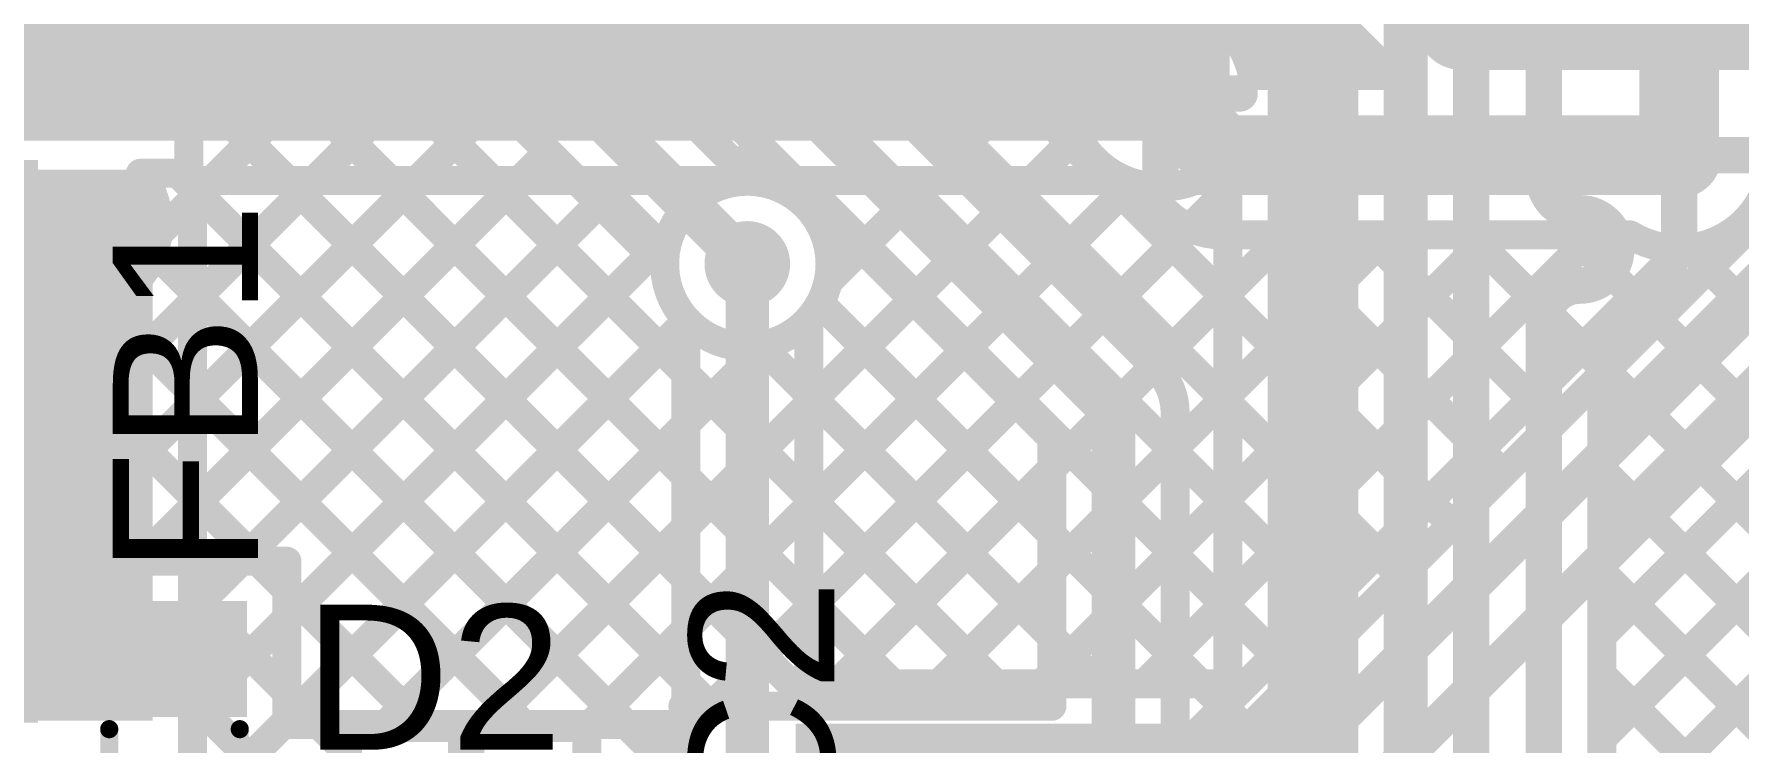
# Model space of a CAD drawing. Header units: millimetres. Extents: x -0.64 to 2.98, y -0.65 to 2.86.
# Drawn here: x -0.3077 to 0.1625, y 1.0779 to 1.2734 of the extents above; entities that cross this region are included whole.
import ezdxf

# ---------------------------------------------------------------- set-up
doc = ezdxf.new("R2010")
doc.units = ezdxf.units.MM
doc.header["$MEASUREMENT"] = 0
for name, color, linetype in [('BottomLayer', 5, 'Continuous'), ('BottomSolder', 6, 'Continuous'), ('Mechanical2', 216, 'Continuous'), ('TopLayer', 1, 'Continuous'), ('TopOverlay', 2, 'Continuous'), ('TopPaste', 8, 'Continuous'), ('TopSolder', 216, 'Continuous'), ('ViaHoleLayer', 16, 'Continuous')]:
    doc.layers.add(name, color=color, linetype=linetype)
doc.styles.add('Arial', font='', dxfattribs={"height": 0.2})
doc.styles.get('Arial').set_extended_font_data('Arial')

# ---------------------------------------------------------------- blocks, each defined once
blk = doc.blocks.new('IND_0603__1608_M_______12')
at = {"layer": 'TopLayer'}
for points in [[(-0.03937, 0.01575), (-0.01575, 0.01575), (-0.01575, -0.01575), (-0.03937, -0.01575)], [(0.01575, 0.01575), (0.03937, 0.01575), (0.03937, -0.01575), (0.01575, -0.01575)]]:
    blk.add_hatch(color=1, dxfattribs=at).paths.add_polyline_path(points)
at = {"layer": 'TopPaste'}
for points in [[(-0.03937, 0.01575), (-0.01575, 0.01575), (-0.01575, -0.01575), (-0.03937, -0.01575)], [(0.01575, 0.01575), (0.03937, 0.01575), (0.03937, -0.01575), (0.01575, -0.01575)]]:
    blk.add_hatch(color=8, dxfattribs=at).paths.add_polyline_path(points)
at = {"layer": 'TopSolder'}
for points in [[(-0.04337, 0.01975), (-0.01175, 0.01975), (-0.01175, -0.01975), (-0.04337, -0.01975)], [(0.01175, 0.01975), (0.04337, 0.01975), (0.04337, -0.01975), (0.01175, -0.01975)]]:
    blk.add_hatch(color=216, dxfattribs=at).paths.add_polyline_path(points)
at = {"layer": 'TopOverlay', "const_width": 0.005}
for points in [[(0.009, 0.018), (-0.008, 0.018)], [(0.009, -0.018), (-0.008, -0.018)]]:
    blk.add_lwpolyline(points, dxfattribs=at)
at = {"layer": 'TopOverlay', "const_width": 0.0025}
for points in [[(-0.00925, 0.018, 1), (-0.00675, 0.018, 1)], [(0.00775, 0.018, 1), (0.01025, 0.018, 1)], [(-0.00925, -0.018, 1), (-0.00675, -0.018, 1)], [(0.00775, -0.018, 1), (0.01025, -0.018, 1)]]:
    blk.add_lwpolyline(points, format="xyb", close=True, dxfattribs=at)
blk = doc.blocks.new('U262_061N_4BVC11_238')
at = {"layer": 'TopSolder'}
for points in [[(-0.12605, 0.10735), (-0.09049, 0.10735), (-0.09049, 0.05998), (-0.12605, 0.05998)], [(-0.07762, 0.10735), (-0.04206, 0.10735), (-0.04206, 0.05998), (-0.07762, 0.05998)], [(-0.03746, 0.10735), (-0.00191, 0.10735), (-0.00191, 0.05998), (-0.03746, 0.05998)], [(0.03746, 0.05998), (0.00191, 0.05998), (0.00191, 0.10735), (0.03746, 0.10735)], [(0.07762, 0.05998), (0.04206, 0.05998), (0.04206, 0.10735), (0.07762, 0.10735)]]:
    blk.add_hatch(color=216, dxfattribs=at).paths.add_polyline_path(points)

msp = doc.modelspace()

# ---------------------------------------------------------------- hatches: boundary and pattern name
at = {"layer": 'BottomLayer'}
for points in [[(-0.408, 1.244), (0.022, 1.244), (0.022, 1.613), (-0.408, 1.613)], [(-0.409, 1.244), (-0.277, 1.244), (-0.277, 1.354), (-0.409, 1.354)], [(-0.316, 1.084), (-0.275, 1.084), (-0.275, 1.236), (-0.316, 1.236)], [(0.057, 1.04221), (0.057, 1.08322), (-0.09771, 1.08322), (-0.09771, 1.04221)]]:
    msp.add_hatch(color=5, dxfattribs=at).paths.add_polyline_path(points)
h = msp.add_hatch(color=5, dxfattribs=at)
edge = h.paths.add_edge_path()
edge.add_arc((0.003, 1.257), 0.01181, 0, 360)
h = msp.add_hatch(color=5, dxfattribs=at)
edge = h.paths.add_edge_path()
edge.add_arc((0.146, 1.24), 0.01181, 0, 360)
h = msp.add_hatch(color=5, dxfattribs=at)
edge = h.paths.add_edge_path()
edge.add_arc((-0.29624, 1.22076), 0.01181, 0, 360)
h = msp.add_hatch(color=5, dxfattribs=at)
edge = h.paths.add_edge_path()
edge.add_arc((-0.111, 1.21), 0.01181, 0, 360)
h = msp.add_hatch(color=5, dxfattribs=at)
edge = h.paths.add_edge_path()
edge.add_arc((-0.29624, 1.10124), 0.01181, 0, 360)
at = {"layer": 'BottomSolder'}
h = msp.add_hatch(color=6, dxfattribs=at)
edge = h.paths.add_edge_path()
edge.add_arc((0.003, 1.257), 0.00791, 0, 360)
h = msp.add_hatch(color=6, dxfattribs=at)
edge = h.paths.add_edge_path()
edge.add_arc((0.146, 1.24), 0.00791, 0, 360)
h = msp.add_hatch(color=6, dxfattribs=at)
edge = h.paths.add_edge_path()
edge.add_arc((-0.29624, 1.22076), 0.00791, 0, 360)
h = msp.add_hatch(color=6, dxfattribs=at)
edge = h.paths.add_edge_path()
edge.add_arc((-0.111, 1.21), 0.00791, 0, 360)
h = msp.add_hatch(color=6, dxfattribs=at)
edge = h.paths.add_edge_path()
edge.add_arc((-0.29624, 1.10124), 0.00791, 0, 360)
at = {"layer": 'TopLayer'}
for points in [[(-0.51725, 1.246), (-0.276, 1.246), (-0.276, 1.353), (-0.51725, 1.353)], [(-0.351, 1.085), (-0.249, 1.085), (-0.249, 1.117), (-0.351, 1.117)]]:
    msp.add_hatch(color=1, dxfattribs=at).paths.add_polyline_path(points)
h = msp.add_hatch(color=1, dxfattribs=at)
edge = h.paths.add_edge_path()
edge.add_arc((0.003, 1.257), 0.01181, 0, 360)
h = msp.add_hatch(color=1, dxfattribs=at)
edge = h.paths.add_edge_path()
edge.add_arc((0.146, 1.24), 0.01181, 0, 360)
h = msp.add_hatch(color=1, dxfattribs=at)
edge = h.paths.add_edge_path()
edge.add_arc((-0.29624, 1.22076), 0.01181, 0, 360)
h = msp.add_hatch(color=1, dxfattribs=at)
edge = h.paths.add_edge_path()
edge.add_arc((-0.111, 1.21), 0.01181, 0, 360)
h = msp.add_hatch(color=1, dxfattribs=at)
edge = h.paths.add_edge_path()
edge.add_arc((-0.29624, 1.10124), 0.01181, 0, 360)
at = {"layer": 'TopSolder'}
h = msp.add_hatch(color=216, dxfattribs=at)
edge = h.paths.add_edge_path()
edge.add_arc((0.003, 1.257), 0.00791, 0, 360)
h = msp.add_hatch(color=216, dxfattribs=at)
edge = h.paths.add_edge_path()
edge.add_arc((0.146, 1.24), 0.00791, 0, 360)
h = msp.add_hatch(color=216, dxfattribs=at)
edge = h.paths.add_edge_path()
edge.add_arc((-0.29624, 1.22076), 0.00791, 0, 360)
h = msp.add_hatch(color=216, dxfattribs=at)
edge = h.paths.add_edge_path()
edge.add_arc((-0.111, 1.21), 0.00791, 0, 360)
h = msp.add_hatch(color=216, dxfattribs=at)
edge = h.paths.add_edge_path()
edge.add_arc((-0.29624, 1.10124), 0.00791, 0, 360)
at = {"layer": 'ViaHoleLayer'}
h = msp.add_hatch(color=16, dxfattribs=at)
edge = h.paths.add_edge_path()
edge.add_arc((0.003, 1.257), 0.00591, 0, 360)
h = msp.add_hatch(color=16, dxfattribs=at)
edge = h.paths.add_edge_path()
edge.add_arc((0.146, 1.24), 0.00591, 0, 360)
h = msp.add_hatch(color=16, dxfattribs=at)
edge = h.paths.add_edge_path()
edge.add_arc((-0.29624, 1.22076), 0.00591, 0, 360)
h = msp.add_hatch(color=16, dxfattribs=at)
edge = h.paths.add_edge_path()
edge.add_arc((-0.111, 1.21), 0.00591, 0, 360)
h = msp.add_hatch(color=16, dxfattribs=at)
edge = h.paths.add_edge_path()
edge.add_arc((-0.29624, 1.10124), 0.00591, 0, 360)

# ---------------------------------------------------------------- linework, layer by layer
at = {"layer": 'BottomLayer'}
for points, const_width in [([(0.08869, 0.95), (0.08869, 1.66731)], 0.01), ([(0.07269, 0.96115), (0.07269, 1.66068)], 0.008), ([(0.045, 0.93), (0.045, 1.404)], 0.025), ([(0.0685, 0.95829), (0.0685, 1.404)], 0.008), ([(0.146, 1.24), (0.146, 1.313)], 0.022), ([(0.10869, 1.234), (0.10869, 1.299)], 0.01), ([(0.12469, 1.16388), (0.24471, 1.2839)], 0.008), ([(0.0685, 1.26608), (0.07269, 1.26189)], 0.008), ([(0.12469, 1.1356), (0.25138, 1.26229)], 0.008), ([(0.003, 1.23519), (0.003, 1.257)], 0.01), ([(0.0685, 1.24912), (0.07269, 1.2533)], 0.008), ([(0.0685, 1.2378), (0.07269, 1.23361)], 0.008), ([(0.146, 1.24), (0.16781, 1.24)], 0.01), ([(0.146, 1.21819), (0.146, 1.24)], 0.01), ([(-0.264, 1.22774), (-0.25874, 1.233)], 0.008), ([(-0.264, 1.233), (-0.0065, 1.233)], 0.008), ([(-0.264, 1.17117), (-0.20217, 1.233)], 0.008), ([(-0.264, 1.19946), (-0.23046, 1.233)], 0.008), ([(-0.264, 1.14289), (-0.17389, 1.233)], 0.008), ([(-0.264, 1.11461), (-0.14561, 1.233)], 0.008), ([(-0.264, 1.073), (-0.264, 1.233)], 0.008), ([(-0.23783, 1.233), (-0.128, 1.12317)], 0.008), ([(-0.20955, 1.233), (-0.128, 1.15145)], 0.008), ([(-0.18126, 1.233), (-0.128, 1.17974)], 0.008), ([(-0.15298, 1.233), (-0.13353, 1.21355)], 0.008), ([(-0.09641, 1.233), (0.0215, 1.11509)], 0.008), ([(-0.0954, 1.22664), (-0.08904, 1.233)], 0.008), ([(-0.094, 1.17147), (-0.03247, 1.233)], 0.008), ([(-0.08874, 1.20501), (-0.06075, 1.233)], 0.008), ([(-0.06813, 1.233), (0.0215, 1.14337)], 0.008), ([(-0.03984, 1.233), (0.0215, 1.17166)], 0.008), ([(-0.01156, 1.233), (0.0215, 1.19994)], 0.008), ([(0.0125, 1.233), (0.0215, 1.233)], 0.008), ([(0.01673, 1.233), (0.0215, 1.22823)], 0.008), ([(0.0215, 1.09421), (0.0215, 1.233)], 0.008), ([(-0.29624, 1.22076), (-0.29624, 1.22176)], 0.022), ([(-0.264, 1.23088), (-0.128, 1.09488)], 0.008), ([(-0.094, 1.14318), (-0.00479, 1.23239)], 0.008), ([(-0.094, 1.1149), (0.0215, 1.2304)], 0.008), ([(0.12469, 1.10731), (0.2467, 1.22933)], 0.008), ([(-0.29624, 1.10124), (-0.29624, 1.22076)], 0.022), ([(0.0685, 1.22083), (0.07269, 1.22502)], 0.008), ([(0.11869, 1.224), (0.11869, 1.224)], 0.01), ([(-0.264, 1.08632), (-0.13239, 1.21793)], 0.008), ([(0.14855, 1.21432), (0.36286, 1)], 0.008), ([(-0.111, 0.83462), (-0.111, 1.21)], 0.012), ([(0.0685, 1.20951), (0.07269, 1.20532)], 0.008), ([(0.11869, 1.204), (0.11869, 1.204)], 0.01), ([(-0.264, 1.2026), (-0.128, 1.0666)], 0.008), ([(-0.0864, 1.09421), (0.0215, 1.20212)], 0.008), ([(-0.0909, 1.19921), (0.01409, 1.09421)], 0.008), ([(0.0685, 1.19255), (0.07269, 1.19674)], 0.008), ([(0.12469, 1.07903), (0.24444, 1.19878)], 0.008), ([(0.138, 1.19659), (0.33458, 1)], 0.008), ([(-0.29829, 1.02375), (-0.128, 1.19404)], 0.008), ([(-0.128, 0.89), (-0.128, 1.19479)], 0.008), ([(-0.094, 1.09421), (-0.094, 1.19479)], 0.008), ([(0.10869, 1.169), (0.10869, 1.194)], 0.01), ([(0.12469, 1.169), (0.12469, 1.1887)], 0.008), ([(0.0685, 1.18123), (0.07269, 1.17704)], 0.008), ([(0.12469, 1.18161), (0.3063, 1)], 0.008), ([(0.12469, 1.05075), (0.25388, 1.17993)], 0.008), ([(-0.264, 1.17432), (-0.17182, 1.08214)], 0.008), ([(-0.094, 1.17402), (-0.01419, 1.09421)], 0.008), ([(-0.05812, 1.09421), (0.0215, 1.17383)], 0.008), ([(0.0685, 1.16426), (0.07269, 1.16845)], 0.008), ([(0.10869, 0.95), (0.10869, 1.169)], 0.01), ([(0.12469, 0.96115), (0.12469, 1.169)], 0.008), ([(-0.21162, 1.08214), (-0.128, 1.16575)], 0.008), ([(0.0685, 1.15294), (0.07269, 1.14875)], 0.008), ([(0.12469, 1.15332), (0.27801, 1)], 0.008), ([(-0.264, 1.14603), (-0.2001, 1.08214)], 0.008), ([(-0.094, 1.14574), (-0.04248, 1.09421)], 0.008), ([(-0.02983, 1.09421), (0.0215, 1.14555)], 0.008), ([(0.0685, 1.13598), (0.07269, 1.14017)], 0.008), ([(-0.18333, 1.08214), (-0.128, 1.13747)], 0.008), ([(0.0685, 1.12466), (0.07269, 1.12047)], 0.008), ([(0.12469, 1.12504), (0.24973, 1)], 0.008), ([(-0.264, 1.11775), (-0.22127, 1.07501)], 0.008), ([(-0.094, 1.11745), (-0.07076, 1.09421)], 0.008), ([(-0.00155, 1.09421), (0.0215, 1.11726)], 0.008), ([(0.0685, 1.10769), (0.07269, 1.11188)], 0.008), ([(-0.15527, 1.08192), (-0.128, 1.10918)], 0.008), ([(0.0685, 1.09637), (0.07269, 1.09219)], 0.008), ([(0.12469, 1.09675), (0.22144, 1)], 0.008), ([(-0.094, 1.09421), (0.0215, 1.09421)], 0.008), ([(-0.264, 1.08946), (-0.22127, 1.04673)], 0.008), ([(0.0685, 1.07941), (0.07269, 1.0836)], 0.008), ([(-0.22127, 1.08214), (-0.15527, 1.08214)], 0.008), ([(-0.22127, 1.042), (-0.22127, 1.08214)], 0.008), ([(-0.18853, 1.056), (-0.18853, 1.07781)], 0.01), ([(-0.15527, 0.97914), (-0.15527, 1.08214)], 0.008), ([(-0.15527, 1.05363), (-0.128, 1.0809)], 0.008)]:
    msp.add_lwpolyline(points, dxfattribs=dict(at, const_width=const_width))
for points, const_width in [([(0.0665, 1.26608, 1), (0.0705, 1.26608, 1)], 0.004), ([(0.07069, 1.26189, 1), (0.07469, 1.26189, 1)], 0.004), ([(0.0005, 1.257, 1), (0.0055, 1.257, 1)], 0.005), ([(0.07069, 1.2533, 1), (0.07469, 1.2533, 1)], 0.004), ([(0.0665, 1.24912, 1), (0.0705, 1.24912, 1)], 0.004), ([(0.1405, 1.24, 1), (0.1515, 1.24, 1)], 0.011), ([(0.0665, 1.2378, 1), (0.0705, 1.2378, 1)], 0.004), ([(0.1435, 1.24, 1), (0.1485, 1.24, 1)], 0.005), ([(0.1435, 1.24, 1), (0.1485, 1.24, 1)], 0.005), ([(-0.266, 1.233, 1), (-0.262, 1.233, 1)], 0.004), ([(-0.266, 1.233, 1), (-0.262, 1.233, 1)], 0.004), ([(-0.26074, 1.233, 1), (-0.25674, 1.233, 1)], 0.004), ([(-0.23983, 1.233, 1), (-0.23583, 1.233, 1)], 0.004), ([(-0.23246, 1.233, 1), (-0.22846, 1.233, 1)], 0.004), ([(-0.21155, 1.233, 1), (-0.20755, 1.233, 1)], 0.004), ([(-0.20417, 1.233, 1), (-0.20017, 1.233, 1)], 0.004), ([(-0.18326, 1.233, 1), (-0.17926, 1.233, 1)], 0.004), ([(-0.17589, 1.233, 1), (-0.17189, 1.233, 1)], 0.004), ([(-0.15498, 1.233, 1), (-0.15098, 1.233, 1)], 0.004), ([(-0.14761, 1.233, 1), (-0.14361, 1.233, 1)], 0.004), ([(-0.09841, 1.233, 1), (-0.09441, 1.233, 1)], 0.004), ([(-0.09104, 1.233, 1), (-0.08704, 1.233, 1)], 0.004), ([(-0.07013, 1.233, 1), (-0.06613, 1.233, 1)], 0.004), ([(-0.06275, 1.233, 1), (-0.05875, 1.233, 1)], 0.004), ([(-0.04184, 1.233, 1), (-0.03784, 1.233, 1)], 0.004), ([(-0.03447, 1.233, 1), (-0.03047, 1.233, 1)], 0.004), ([(-0.01356, 1.233, 1), (-0.00956, 1.233, 1)], 0.004), ([(-0.0085, 1.233, 1), (-0.0045, 1.233, 1)], 0.004), ([(-0.0085, 1.233, 1), (-0.0045, 1.233, 1)], 0.004), ([(0.0005, 1.23519, 1), (0.0055, 1.23519, 1)], 0.005), ([(0.0105, 1.233, 1), (0.0145, 1.233, 1)], 0.004), ([(0.0105, 1.233, 1), (0.0145, 1.233, 1)], 0.004), ([(0.01473, 1.233, 1), (0.01873, 1.233, 1)], 0.004), ([(0.0195, 1.233, 1), (0.0235, 1.233, 1)], 0.004), ([(0.0195, 1.233, 1), (0.0235, 1.233, 1)], 0.004), ([(0.07069, 1.23361, 1), (0.07469, 1.23361, 1)], 0.004), ([(0.10619, 1.234, 1), (0.11119, 1.234, 1)], 0.005), ([(0.10619, 1.234, 1), (0.11119, 1.234, 1)], 0.005), ([(-0.30174, 1.22176, 1), (-0.29074, 1.22176, 1)], 0.011), ([(-0.266, 1.23088, 1), (-0.262, 1.23088, 1)], 0.004), ([(-0.00679, 1.23239, 1), (-0.00279, 1.23239, 1)], 0.004), ([(0.0195, 1.2304, 1), (0.0235, 1.2304, 1)], 0.004), ([(0.0195, 1.22823, 1), (0.0235, 1.22823, 1)], 0.004), ([(-0.30174, 1.22076, 1), (-0.29074, 1.22076, 1)], 0.011), ([(-0.30174, 1.22076, 1), (-0.29074, 1.22076, 1)], 0.011), ([(-0.266, 1.22774, 1), (-0.262, 1.22774, 1)], 0.004), ([(-0.0974, 1.22664, 1), (-0.0934, 1.22664, 1)], 0.004), ([(0.07069, 1.22502, 1), (0.07469, 1.22502, 1)], 0.004), ([(0.11619, 1.224, 1), (0.12119, 1.224, 1)], 0.005), ([(0.11619, 1.224, 1), (0.12119, 1.224, 1)], 0.005), ([(0.11619, 1.224, 1), (0.12119, 1.224, 1)], 0.005), ([(0.11619, 1.224, 1), (0.12119, 1.224, 1)], 0.005), ([(0.0665, 1.22083, 1), (0.0705, 1.22083, 1)], 0.004), ([(0.1435, 1.21819, 1), (0.1485, 1.21819, 1)], 0.005), ([(-0.13439, 1.21793, 1), (-0.13039, 1.21793, 1)], 0.004), ([(0.14269, 1.21422, 1), (0.14669, 1.21422, 1)], 0.004), ([(0.14269, 1.214, 1), (0.14669, 1.214, 1)], 0.004), ([(0.14655, 1.21432, 1), (0.15055, 1.21432, 1)], 0.004), ([(-0.13553, 1.21355, 1), (-0.13153, 1.21355, 1)], 0.004), ([(-0.114, 1.21, 1), (-0.108, 1.21, 1)], 0.006), ([(-0.09019, 1.21, 1), (-0.08619, 1.21, 1)], 0.004), ([(-0.09019, 1.21, 1), (-0.08619, 1.21, 1)], 0.004), ([(0.0665, 1.20951, 1), (0.0705, 1.20951, 1)], 0.004), ([(-0.09074, 1.20501, 1), (-0.08674, 1.20501, 1)], 0.004), ([(0.07069, 1.20532, 1), (0.07469, 1.20532, 1)], 0.004), ([(0.11619, 1.204, 1), (0.12119, 1.204, 1)], 0.005), ([(0.11619, 1.204, 1), (0.12119, 1.204, 1)], 0.005), ([(0.11619, 1.204, 1), (0.12119, 1.204, 1)], 0.005), ([(0.11619, 1.204, 1), (0.12119, 1.204, 1)], 0.005), ([(-0.266, 1.2026, 1), (-0.262, 1.2026, 1)], 0.004), ([(0.0195, 1.20212, 1), (0.0235, 1.20212, 1)], 0.004), ([(0.0195, 1.19994, 1), (0.0235, 1.19994, 1)], 0.004), ([(-0.266, 1.19946, 1), (-0.262, 1.19946, 1)], 0.004), ([(-0.0929, 1.19921, 1), (-0.0889, 1.19921, 1)], 0.004), ([(0.07069, 1.19674, 1), (0.07469, 1.19674, 1)], 0.004), ([(0.136, 1.19659, 1), (0.14, 1.19659, 1)], 0.004), ([(-0.13, 1.19479, 1), (-0.126, 1.19479, 1)], 0.004), ([(-0.13, 1.19479, 1), (-0.126, 1.19479, 1)], 0.004), ([(-0.13, 1.19404, 1), (-0.126, 1.19404, 1)], 0.004), ([(-0.096, 1.19479, 1), (-0.092, 1.19479, 1)], 0.004), ([(-0.096, 1.19479, 1), (-0.092, 1.19479, 1)], 0.004), ([(0.0665, 1.19255, 1), (0.0705, 1.19255, 1)], 0.004), ([(0.10619, 1.194, 1), (0.11119, 1.194, 1)], 0.005), ([(0.10619, 1.194, 1), (0.11119, 1.194, 1)], 0.005), ([(0.12269, 1.1887, 1), (0.12669, 1.1887, 1)], 0.004), ([(0.12269, 1.1887, 1), (0.12669, 1.1887, 1)], 0.004), ([(0.0665, 1.18123, 1), (0.0705, 1.18123, 1)], 0.004), ([(0.12269, 1.18161, 1), (0.12669, 1.18161, 1)], 0.004), ([(-0.13, 1.17974, 1), (-0.126, 1.17974, 1)], 0.004), ([(0.07069, 1.17704, 1), (0.07469, 1.17704, 1)], 0.004), ([(-0.266, 1.17432, 1), (-0.262, 1.17432, 1)], 0.004), ([(-0.096, 1.17402, 1), (-0.092, 1.17402, 1)], 0.004), ([(0.0195, 1.17383, 1), (0.0235, 1.17383, 1)], 0.004), ([(0.0195, 1.17166, 1), (0.0235, 1.17166, 1)], 0.004), ([(-0.266, 1.17117, 1), (-0.262, 1.17117, 1)], 0.004), ([(-0.096, 1.17147, 1), (-0.092, 1.17147, 1)], 0.004), ([(0.07069, 1.16845, 1), (0.07469, 1.16845, 1)], 0.004), ([(0.10619, 1.169, 1), (0.11119, 1.169, 1)], 0.005), ([(0.10619, 1.169, 1), (0.11119, 1.169, 1)], 0.005), ([(0.12269, 1.169, 1), (0.12669, 1.169, 1)], 0.004), ([(0.12269, 1.169, 1), (0.12669, 1.169, 1)], 0.004), ([(-0.13, 1.16575, 1), (-0.126, 1.16575, 1)], 0.004), ([(0.0665, 1.16426, 1), (0.0705, 1.16426, 1)], 0.004), ([(0.12269, 1.16388, 1), (0.12669, 1.16388, 1)], 0.004), ([(0.0665, 1.15294, 1), (0.0705, 1.15294, 1)], 0.004), ([(0.12269, 1.15332, 1), (0.12669, 1.15332, 1)], 0.004), ([(-0.13, 1.15145, 1), (-0.126, 1.15145, 1)], 0.004), ([(0.07069, 1.14875, 1), (0.07469, 1.14875, 1)], 0.004), ([(-0.266, 1.14603, 1), (-0.262, 1.14603, 1)], 0.004), ([(-0.096, 1.14574, 1), (-0.092, 1.14574, 1)], 0.004), ([(0.0195, 1.14555, 1), (0.0235, 1.14555, 1)], 0.004), ([(0.0195, 1.14337, 1), (0.0235, 1.14337, 1)], 0.004), ([(-0.266, 1.14289, 1), (-0.262, 1.14289, 1)], 0.004), ([(-0.096, 1.14318, 1), (-0.092, 1.14318, 1)], 0.004), ([(0.07069, 1.14017, 1), (0.07469, 1.14017, 1)], 0.004), ([(-0.13, 1.13747, 1), (-0.126, 1.13747, 1)], 0.004), ([(0.0665, 1.13598, 1), (0.0705, 1.13598, 1)], 0.004), ([(0.12269, 1.1356, 1), (0.12669, 1.1356, 1)], 0.004), ([(0.0665, 1.12466, 1), (0.0705, 1.12466, 1)], 0.004), ([(0.12269, 1.12504, 1), (0.12669, 1.12504, 1)], 0.004), ([(-0.13, 1.12317, 1), (-0.126, 1.12317, 1)], 0.004), ([(0.07069, 1.12047, 1), (0.07469, 1.12047, 1)], 0.004), ([(-0.266, 1.11775, 1), (-0.262, 1.11775, 1)], 0.004), ([(-0.096, 1.11745, 1), (-0.092, 1.11745, 1)], 0.004), ([(0.0195, 1.11726, 1), (0.0235, 1.11726, 1)], 0.004), ([(-0.266, 1.11461, 1), (-0.262, 1.11461, 1)], 0.004), ([(-0.096, 1.1149, 1), (-0.092, 1.1149, 1)], 0.004), ([(0.0195, 1.11509, 1), (0.0235, 1.11509, 1)], 0.004), ([(0.07069, 1.11188, 1), (0.07469, 1.11188, 1)], 0.004), ([(-0.30174, 1.10124, 1), (-0.29074, 1.10124, 1)], 0.011), ([(-0.13, 1.10918, 1), (-0.126, 1.10918, 1)], 0.004), ([(0.0665, 1.10769, 1), (0.0705, 1.10769, 1)], 0.004), ([(0.12269, 1.10731, 1), (0.12669, 1.10731, 1)], 0.004), ([(0.0665, 1.09637, 1), (0.0705, 1.09637, 1)], 0.004), ([(0.12269, 1.09675, 1), (0.12669, 1.09675, 1)], 0.004), ([(-0.13, 1.09488, 1), (-0.126, 1.09488, 1)], 0.004), ([(-0.096, 1.09421, 1), (-0.092, 1.09421, 1)], 0.004), ([(-0.096, 1.09421, 1), (-0.092, 1.09421, 1)], 0.004), ([(-0.0884, 1.09421, 1), (-0.0844, 1.09421, 1)], 0.004), ([(-0.07276, 1.09421, 1), (-0.06876, 1.09421, 1)], 0.004), ([(-0.06012, 1.09421, 1), (-0.05612, 1.09421, 1)], 0.004), ([(-0.04448, 1.09421, 1), (-0.04048, 1.09421, 1)], 0.004), ([(-0.03183, 1.09421, 1), (-0.02783, 1.09421, 1)], 0.004), ([(-0.01619, 1.09421, 1), (-0.01219, 1.09421, 1)], 0.004), ([(-0.00355, 1.09421, 1), (0.00045, 1.09421, 1)], 0.004), ([(0.01209, 1.09421, 1), (0.01609, 1.09421, 1)], 0.004), ([(0.0195, 1.09421, 1), (0.0235, 1.09421, 1)], 0.004), ([(0.0195, 1.09421, 1), (0.0235, 1.09421, 1)], 0.004), ([(0.07069, 1.09219, 1), (0.07469, 1.09219, 1)], 0.004), ([(-0.266, 1.08946, 1), (-0.262, 1.08946, 1)], 0.004), ([(-0.266, 1.08632, 1), (-0.262, 1.08632, 1)], 0.004), ([(0.07069, 1.0836, 1), (0.07469, 1.0836, 1)], 0.004), ([(-0.22327, 1.08214, 1), (-0.21927, 1.08214, 1)], 0.004), ([(-0.22327, 1.08214, 1), (-0.21927, 1.08214, 1)], 0.004), ([(-0.21362, 1.08214, 1), (-0.20962, 1.08214, 1)], 0.004), ([(-0.2021, 1.08214, 1), (-0.1981, 1.08214, 1)], 0.004), ([(-0.19103, 1.07781, 1), (-0.18603, 1.07781, 1)], 0.005), ([(-0.18533, 1.08214, 1), (-0.18133, 1.08214, 1)], 0.004), ([(-0.17382, 1.08214, 1), (-0.16982, 1.08214, 1)], 0.004), ([(-0.15727, 1.08214, 1), (-0.15327, 1.08214, 1)], 0.004), ([(-0.15727, 1.08214, 1), (-0.15327, 1.08214, 1)], 0.004), ([(-0.15727, 1.08192, 1), (-0.15327, 1.08192, 1)], 0.004), ([(-0.13, 1.0809, 1), (-0.126, 1.0809, 1)], 0.004), ([(0.0665, 1.07941, 1), (0.0705, 1.07941, 1)], 0.004), ([(0.12269, 1.07903, 1), (0.12669, 1.07903, 1)], 0.004), ([(-0.22327, 1.07501, 1), (-0.21927, 1.07501, 1)], 0.004)]:
    msp.add_lwpolyline(points, format="xyb", close=True, dxfattribs=dict(at, const_width=const_width))
for points, const_width in [([(0.17181, 1.24, -0.429175), (0.14469, 1.21422)], 0.008), ([(-0.128, 1.19479, -1.452551), (-0.08819, 1.21)], 0.008), ([(0.0125, 1.233, -0.190676), (-0.0065, 1.233)], 0.008), ([(0.11869, 1.224, -0.414214), (0.10869, 1.234)], 0.01), ([(0.11869, 1.224, -1), (0.11869, 1.204)], 0.01), ([(0.14469, 1.214, -0.347552), (0.12469, 1.1887)], 0.008), ([(-0.08819, 1.21, -0.184522), (-0.094, 1.19479)], 0.008), ([(0.10869, 1.194, -0.414214), (0.11869, 1.204)], 0.01)]:
    msp.add_lwpolyline(points, format="xyb", dxfattribs=dict(at, const_width=const_width))
at = {"layer": 'Mechanical2', "const_width": 0.01}
msp.add_lwpolyline([(1.75783, 2.80917, -6.230382), (0.64896, 2.81029)], format="xyb", dxfattribs=at)
at = {"layer": 'TopLayer'}
for points, const_width in [([(-0.269, 1.5753), (0.0443, 1.262)], 0.008), ([(-0.269, 1.51873), (-0.01965, 1.26938)], 0.008), ([(-0.269, 1.49044), (0.08335, 1.13809)], 0.008), ([(-0.269, 1.46216), (0.06921, 1.12395)], 0.008), ([(-0.269, 1.45204), (0.002, 1.18104)], 0.008), ([(-0.286, 1.445), (-0.01, 1.169)], 0.012), ([(-0.297, 1.43196), (-0.027, 1.16196)], 0.008), ([(-0.297, 1.42004), (-0.10973, 1.23278)], 0.008), ([(-0.314, 1.413), (-0.111, 1.21)], 0.012), ([(-0.08364, 1.26668), (0.02119, 1.37151)], 0.008), ([(-0.0695, 1.25254), (0.02119, 1.34323)], 0.008), ([(-0.265, 1.33996), (-0.13378, 1.20873)], 0.008), ([(-0.265, 1.235), (-0.265, 1.33996)], 0.008), ([(0.04469, 1.31731), (0.086, 1.276)], 0.025), ([(-0.265, 1.31674), (-0.03626, 1.088)], 0.008), ([(-0.05536, 1.2384), (0.0213, 1.31505)], 0.008), ([(-0.33034, 1.26935), (-0.30769, 1.292)], 0.025), ([(0.02809, 1.30068), (0.06677, 1.262)], 0.008), ([(-0.265, 1.25503), (-0.22253, 1.29749)], 0.008), ([(-0.265, 1.28845), (-0.06455, 1.088)], 0.008), ([(0.086, 1.276), (0.208, 1.276)], 0.025), ([(-0.27357, 1.21817), (-0.20839, 1.28335)], 0.008), ([(0.003, 1.257), (0.003, 1.27881)], 0.01), ([(0.02761, 1.26479), (0.04579, 1.28297)], 0.008), ([(-0.14192, 1.26497), (-0.13597, 1.27092)], 0.008), ([(-0.29965, 1.1638), (-0.19425, 1.26921)], 0.008), ([(0.0531, 1.262), (0.05993, 1.26883)], 0.008), ([(0.003, 1.257), (0.02, 1.24)], 0.022), ([(0.02911, 1.262), (0.06677, 1.262)], 0.008), ([(-0.265, 1.26017), (-0.09283, 1.088)], 0.008), ([(-0.12778, 1.25082), (-0.12182, 1.25678)], 0.008), ([(-0.01881, 1.257), (0.003, 1.257)], 0.01), ([(0.003, 1.257), (0.02481, 1.257)], 0.01), ([(0.003, 1.23519), (0.003, 1.257)], 0.01), ([(-0.29965, 1.13552), (-0.18011, 1.25507)], 0.008), ([(0.02, 1.24), (0.146, 1.24)], 0.022), ([(-0.11364, 1.23668), (-0.10768, 1.24264)], 0.008), ([(-0.04121, 1.22425), (-0.02006, 1.24541)], 0.008), ([(-0.27889, 1.128), (-0.16597, 1.24092)], 0.008), ([(0.01913, 1.07387), (0.18556, 1.2403)], 0.008), ([(0.146, 1.24), (0.16781, 1.24)], 0.01), ([(0.146, 1.21819), (0.146, 1.24)], 0.01), ([(-0.27841, 1.235), (-0.265, 1.235)], 0.008), ([(-0.26812, 1.235), (-0.12112, 1.088)], 0.008), ([(-0.02707, 1.21011), (-0.00479, 1.23239)], 0.008), ([(-0.00301, 1.2319), (0.0044, 1.22448)], 0.008), ([(0.03043, 1.06254), (0.19689, 1.229)], 0.01), ([(-0.32994, 1.22052), (-0.29624, 1.22052)], 0.022), ([(-0.25061, 1.128), (-0.15182, 1.22678)], 0.008), ([(-0.01293, 1.19597), (0.01102, 1.21992)], 0.008), ([(-0.08874, 1.20501), (-0.0794, 1.21436)], 0.008), ([(0.00121, 1.18183), (0.03738, 1.218)], 0.008), ([(0.007, 1.15933), (0.06567, 1.218)], 0.008), ([(0.007, 1.13105), (0.09395, 1.218)], 0.008), ([(0.007, 1.10276), (0.12224, 1.218)], 0.008), ([(0.007, 1.07448), (0.14672, 1.2142)], 0.008), ([(0.02, 1.218), (0.1325, 1.218)], 0.008), ([(0.03173, 1.218), (0.09749, 1.15223)], 0.008), ([(0.06001, 1.218), (0.11164, 1.16638)], 0.008), ([(0.0883, 1.218), (0.12578, 1.18052)], 0.008), ([(0.11658, 1.218), (0.13992, 1.19466)], 0.008), ([(0.14855, 1.21432), (0.15406, 1.2088)], 0.008), ([(-0.27469, 1.21329), (-0.1444, 1.083)], 0.008), ([(-0.238, 1.11232), (-0.13768, 1.21264)], 0.008), ([(0.051, 1.05483), (0.20517, 1.209)], 0.01), ([(-0.18247, 1.083), (-0.06525, 1.20021)], 0.008), ([(-0.29965, 1.19209), (-0.29364, 1.1981)], 0.008), ([(-0.29965, 1.16617), (-0.29965, 1.19614)], 0.008), ([(-0.28886, 1.19918), (-0.17268, 1.083)], 0.008), ([(-0.0909, 1.19921), (-0.027, 1.13531)], 0.008), ([(-0.238, 1.08404), (-0.12764, 1.1944)], 0.008), ([(-0.21075, 1.083), (-0.10601, 1.18774)], 0.008), ([(-0.15418, 1.083), (-0.05111, 1.18607)], 0.008), ([(-0.10745, 1.18747), (-0.027, 1.10702)], 0.008), ([(-0.29965, 1.18169), (-0.24597, 1.128)], 0.008), ([(-0.1209, 1.088), (-0.03697, 1.17193)], 0.008), ([(-0.01, 0.388), (-0.01, 1.169)], 0.012), ([(0.007, 0.63998), (0.007, 1.169)], 0.008), ([(-0.29965, 1.15598), (-0.29965, 1.16617)], 0.008), ([(-0.29965, 1.15598), (-0.29965, 1.16617)], 0.008), ([(-0.027, 1.088), (-0.027, 1.16196)], 0.008), ([(0.007, 1.15787), (0.05507, 1.10981)], 0.008), ([(-0.29965, 1.128), (-0.29965, 1.15598)], 0.008), ([(-0.29965, 1.1534), (-0.27425, 1.128)], 0.008), ([(-0.09262, 1.088), (-0.027, 1.15362)], 0.008), ([(0.007, 1.12959), (0.04093, 1.09566)], 0.008), ([(-0.29965, 1.128), (-0.238, 1.128)], 0.008), ([(-0.238, 1.083), (-0.238, 1.128)], 0.008), ([(-0.06433, 1.088), (-0.027, 1.12533)], 0.008), ([(-0.238, 1.12003), (-0.20097, 1.083)], 0.008), ([(-0.33034, 1.10124), (-0.29624, 1.10124)], 0.022), ([(-0.29624, 1.10124), (-0.269, 1.10124)], 0.022), ([(0.007, 1.10131), (0.02678, 1.08152)], 0.008), ([(-0.03605, 1.088), (-0.027, 1.09705)], 0.008), ([(-0.238, 1.09175), (-0.22925, 1.083)], 0.008), ([(-0.12876, 1.088), (-0.027, 1.088)], 0.008), ([(-0.238, 1.083), (-0.222, 1.083)], 0.008), ([(-0.222, 1.083), (-0.209, 1.083)], 0.008), ([(-0.222, 1.083), (-0.209, 1.083)], 0.008), ([(-0.209, 1.083), (-0.12876, 1.083)], 0.008), ([(-0.18853, 1.056), (-0.18853, 1.07781)], 0.01)]:
    msp.add_lwpolyline(points, dxfattribs=dict(at, const_width=const_width))
for points, const_width in [([(0.07975, 1.276, 1), (0.09225, 1.276, 1)], 0.0125), ([(0.07975, 1.276, 1), (0.09225, 1.276, 1)], 0.0125), ([(-0.13797, 1.27092, 1), (-0.13397, 1.27092, 1)], 0.004), ([(-0.19625, 1.26921, 1), (-0.19225, 1.26921, 1)], 0.004), ([(-0.08564, 1.26668, 1), (-0.08164, 1.26668, 1)], 0.004), ([(-0.02165, 1.26938, 1), (-0.01765, 1.26938, 1)], 0.004), ([(0.05793, 1.26883, 1), (0.06193, 1.26883, 1)], 0.004), ([(-0.14392, 1.26497, 1), (-0.13992, 1.26497, 1)], 0.004), ([(-0.0025, 1.257, 1), (0.0085, 1.257, 1)], 0.011), ([(0.02561, 1.26479, 1), (0.02961, 1.26479, 1)], 0.004), ([(0.0261, 1.26301, 1), (0.0301, 1.26301, 1)], 0.004), ([(0.02711, 1.262, 1), (0.03111, 1.262, 1)], 0.004), ([(0.0423, 1.262, 1), (0.0463, 1.262, 1)], 0.004), ([(0.0511, 1.262, 1), (0.0551, 1.262, 1)], 0.004), ([(0.06477, 1.262, 1), (0.06877, 1.262, 1)], 0.004), ([(0.06477, 1.262, 1), (0.06877, 1.262, 1)], 0.004), ([(-0.267, 1.26017, 1), (-0.263, 1.26017, 1)], 0.004), ([(-0.12382, 1.25678, 1), (-0.11982, 1.25678, 1)], 0.004), ([(-0.02131, 1.257, 1), (-0.01631, 1.257, 1)], 0.005), ([(0.0005, 1.257, 1), (0.0055, 1.257, 1)], 0.005), ([(0.0005, 1.257, 1), (0.0055, 1.257, 1)], 0.005), ([(0.0005, 1.257, 1), (0.0055, 1.257, 1)], 0.005), ([(0.0005, 1.257, 1), (0.0055, 1.257, 1)], 0.005), ([(0.02231, 1.257, 1), (0.02731, 1.257, 1)], 0.005), ([(-0.267, 1.25503, 1), (-0.263, 1.25503, 1)], 0.004), ([(-0.18211, 1.25507, 1), (-0.17811, 1.25507, 1)], 0.004), ([(-0.0715, 1.25254, 1), (-0.0675, 1.25254, 1)], 0.004), ([(-0.12978, 1.25082, 1), (-0.12578, 1.25082, 1)], 0.004), ([(0.0145, 1.24, 1), (0.0255, 1.24, 1)], 0.011), ([(0.0145, 1.24, 1), (0.0255, 1.24, 1)], 0.011), ([(0.1405, 1.24, 1), (0.1515, 1.24, 1)], 0.011), ([(-0.10968, 1.24264, 1), (-0.10568, 1.24264, 1)], 0.004), ([(-0.02206, 1.24541, 1), (-0.01806, 1.24541, 1)], 0.004), ([(-0.16797, 1.24092, 1), (-0.16397, 1.24092, 1)], 0.004), ([(-0.05736, 1.2384, 1), (-0.05336, 1.2384, 1)], 0.004), ([(0.1435, 1.24, 1), (0.1485, 1.24, 1)], 0.005), ([(0.1435, 1.24, 1), (0.1485, 1.24, 1)], 0.005), ([(-0.28041, 1.235, 1), (-0.27641, 1.235, 1)], 0.004), ([(-0.28041, 1.235, 1), (-0.27641, 1.235, 1)], 0.004), ([(-0.27012, 1.235, 1), (-0.26612, 1.235, 1)], 0.004), ([(-0.267, 1.235, 1), (-0.263, 1.235, 1)], 0.004), ([(-0.267, 1.235, 1), (-0.263, 1.235, 1)], 0.004), ([(-0.11564, 1.23668, 1), (-0.11164, 1.23668, 1)], 0.004), ([(-0.11173, 1.23278, 1), (-0.10773, 1.23278, 1)], 0.004), ([(-0.11173, 1.23278, 1), (-0.10773, 1.23278, 1)], 0.004), ([(0.0005, 1.23519, 1), (0.0055, 1.23519, 1)], 0.005), ([(-0.00679, 1.23239, 1), (-0.00279, 1.23239, 1)], 0.004), ([(-0.00501, 1.2319, 1), (-0.00101, 1.2319, 1)], 0.004), ([(-0.00501, 1.2319, 1), (-0.00101, 1.2319, 1)], 0.004), ([(-0.30174, 1.22052, 1), (-0.29074, 1.22052, 1)], 0.011), ([(-0.15382, 1.22678, 1), (-0.14982, 1.22678, 1)], 0.004), ([(-0.04321, 1.22425, 1), (-0.03921, 1.22425, 1)], 0.004), ([(0.0024, 1.22448, 1), (0.0064, 1.22448, 1)], 0.004), ([(0.0024, 1.22448, 1), (0.0064, 1.22448, 1)], 0.004), ([(0.00244, 1.22444, 1), (0.00644, 1.22444, 1)], 0.004), ([(-0.27543, 1.22076, 1), (-0.27143, 1.22076, 1)], 0.004), ([(-0.27543, 1.22076, 1), (-0.27143, 1.22076, 1)], 0.004), ([(0.00902, 1.21992, 1), (0.01302, 1.21992, 1)], 0.004), ([(0.1435, 1.21819, 1), (0.1485, 1.21819, 1)], 0.005), ([(-0.27557, 1.21817, 1), (-0.27157, 1.21817, 1)], 0.004), ([(-0.0814, 1.21436, 1), (-0.0774, 1.21436, 1)], 0.004), ([(0.018, 1.218, 1), (0.022, 1.218, 1)], 0.004), ([(0.018, 1.218, 1), (0.022, 1.218, 1)], 0.004), ([(0.018, 1.218, 1), (0.022, 1.218, 1)], 0.004), ([(0.02973, 1.218, 1), (0.03373, 1.218, 1)], 0.004), ([(0.03538, 1.218, 1), (0.03938, 1.218, 1)], 0.004), ([(0.05801, 1.218, 1), (0.06201, 1.218, 1)], 0.004), ([(0.06367, 1.218, 1), (0.06767, 1.218, 1)], 0.004), ([(0.0863, 1.218, 1), (0.0903, 1.218, 1)], 0.004), ([(0.09195, 1.218, 1), (0.09595, 1.218, 1)], 0.004), ([(0.11458, 1.218, 1), (0.11858, 1.218, 1)], 0.004), ([(0.12024, 1.218, 1), (0.12424, 1.218, 1)], 0.004), ([(0.1305, 1.218, 1), (0.1345, 1.218, 1)], 0.004), ([(0.1305, 1.218, 1), (0.1345, 1.218, 1)], 0.004), ([(0.14472, 1.2142, 1), (0.14872, 1.2142, 1)], 0.004), ([(0.14655, 1.21432, 1), (0.15055, 1.21432, 1)], 0.004), ([(-0.27669, 1.21329, 1), (-0.27269, 1.21329, 1)], 0.004), ([(-0.13968, 1.21264, 1), (-0.13568, 1.21264, 1)], 0.004), ([(-0.114, 1.21, 1), (-0.108, 1.21, 1)], 0.006), ([(-0.09019, 1.21, 1), (-0.08619, 1.21, 1)], 0.004), ([(-0.09019, 1.21, 1), (-0.08619, 1.21, 1)], 0.004), ([(-0.02907, 1.21011, 1), (-0.02507, 1.21011, 1)], 0.004), ([(-0.13578, 1.20873, 1), (-0.13178, 1.20873, 1)], 0.004), ([(-0.13578, 1.20873, 1), (-0.13178, 1.20873, 1)], 0.004), ([(-0.09074, 1.20501, 1), (-0.08674, 1.20501, 1)], 0.004), ([(0.15206, 1.2088, 1), (0.15606, 1.2088, 1)], 0.004), ([(-0.06725, 1.20021, 1), (-0.06325, 1.20021, 1)], 0.004), ([(-0.30165, 1.19821, 1), (-0.29765, 1.19821, 1)], 0.004), ([(-0.30165, 1.19614, 1), (-0.29765, 1.19614, 1)], 0.004), ([(-0.29564, 1.1981, 1), (-0.29164, 1.1981, 1)], 0.004), ([(-0.29086, 1.19918, 1), (-0.28686, 1.19918, 1)], 0.004), ([(-0.0929, 1.19921, 1), (-0.0889, 1.19921, 1)], 0.004), ([(-0.01493, 1.19597, 1), (-0.01093, 1.19597, 1)], 0.004), ([(-0.30165, 1.19209, 1), (-0.29765, 1.19209, 1)], 0.004), ([(-0.12964, 1.1944, 1), (-0.12564, 1.1944, 1)], 0.004), ([(0.13792, 1.19466, 1), (0.14192, 1.19466, 1)], 0.004), ([(-0.10945, 1.18747, 1), (-0.10545, 1.18747, 1)], 0.004), ([(-0.10801, 1.18774, 1), (-0.10401, 1.18774, 1)], 0.004), ([(-0.05311, 1.18607, 1), (-0.04911, 1.18607, 1)], 0.004), ([(-0.30165, 1.18169, 1), (-0.29765, 1.18169, 1)], 0.004), ([(-0.00079, 1.18183, 1), (0.00321, 1.18183, 1)], 0.004), ([(0, 1.18104, 1), (0.004, 1.18104, 1)], 0.004), ([(0, 1.18104, 1), (0.004, 1.18104, 1)], 0.004), ([(0.00002, 1.18102, 1), (0.00402, 1.18102, 1)], 0.004), ([(0.12378, 1.18052, 1), (0.12778, 1.18052, 1)], 0.004), ([(-0.03897, 1.17193, 1), (-0.03497, 1.17193, 1)], 0.004), ([(-0.013, 1.169, 1), (-0.007, 1.169, 1)], 0.006), ([(-0.013, 1.169, 1), (-0.007, 1.169, 1)], 0.006), ([(0.005, 1.169, 1), (0.009, 1.169, 1)], 0.004), ([(0.005, 1.169, 1), (0.009, 1.169, 1)], 0.004), ([(0.005, 1.169, 1), (0.009, 1.169, 1)], 0.004), ([(-0.30165, 1.16617, 1), (-0.29765, 1.16617, 1)], 0.004), ([(-0.30165, 1.16617, 1), (-0.29765, 1.16617, 1)], 0.004), ([(-0.30165, 1.16617, 1), (-0.29765, 1.16617, 1)], 0.004), ([(-0.30165, 1.1638, 1), (-0.29765, 1.1638, 1)], 0.004), ([(0.10964, 1.16638, 1), (0.11364, 1.16638, 1)], 0.004), ([(-0.029, 1.16196, 1), (-0.025, 1.16196, 1)], 0.004), ([(-0.029, 1.16196, 1), (-0.025, 1.16196, 1)], 0.004), ([(0.005, 1.15933, 1), (0.009, 1.15933, 1)], 0.004), ([(0.005, 1.15787, 1), (0.009, 1.15787, 1)], 0.004), ([(-0.30165, 1.15598, 1), (-0.29765, 1.15598, 1)], 0.004), ([(-0.30165, 1.15598, 1), (-0.29765, 1.15598, 1)], 0.004), ([(-0.30165, 1.15598, 1), (-0.29765, 1.15598, 1)], 0.004), ([(-0.30165, 1.1534, 1), (-0.29765, 1.1534, 1)], 0.004), ([(-0.029, 1.15362, 1), (-0.025, 1.15362, 1)], 0.004), ([(0.09549, 1.15223, 1), (0.09949, 1.15223, 1)], 0.004), ([(-0.30165, 1.13552, 1), (-0.29765, 1.13552, 1)], 0.004), ([(-0.029, 1.13531, 1), (-0.025, 1.13531, 1)], 0.004), ([(0.08135, 1.13809, 1), (0.08535, 1.13809, 1)], 0.004), ([(0.005, 1.13105, 1), (0.009, 1.13105, 1)], 0.004), ([(0.005, 1.12959, 1), (0.009, 1.12959, 1)], 0.004), ([(-0.30165, 1.128, 1), (-0.29765, 1.128, 1)], 0.004), ([(-0.30165, 1.128, 1), (-0.29765, 1.128, 1)], 0.004), ([(-0.28089, 1.128, 1), (-0.27689, 1.128, 1)], 0.004), ([(-0.27625, 1.128, 1), (-0.27225, 1.128, 1)], 0.004), ([(-0.25261, 1.128, 1), (-0.24861, 1.128, 1)], 0.004), ([(-0.24797, 1.128, 1), (-0.24397, 1.128, 1)], 0.004), ([(-0.24, 1.128, 1), (-0.236, 1.128, 1)], 0.004), ([(-0.24, 1.128, 1), (-0.236, 1.128, 1)], 0.004), ([(-0.029, 1.12533, 1), (-0.025, 1.12533, 1)], 0.004), ([(-0.24, 1.12003, 1), (-0.236, 1.12003, 1)], 0.004), ([(0.06721, 1.12395, 1), (0.07121, 1.12395, 1)], 0.004), ([(-0.24, 1.11232, 1), (-0.236, 1.11232, 1)], 0.004), ([(-0.30174, 1.10124, 1), (-0.29074, 1.10124, 1)], 0.011), ([(-0.30174, 1.10124, 1), (-0.29074, 1.10124, 1)], 0.011), ([(-0.2745, 1.10124, 1), (-0.2635, 1.10124, 1)], 0.011), ([(-0.029, 1.10702, 1), (-0.025, 1.10702, 1)], 0.004), ([(0.05307, 1.10981, 1), (0.05707, 1.10981, 1)], 0.004), ([(0.005, 1.10276, 1), (0.009, 1.10276, 1)], 0.004), ([(0.005, 1.10131, 1), (0.009, 1.10131, 1)], 0.004), ([(-0.029, 1.09705, 1), (-0.025, 1.09705, 1)], 0.004), ([(-0.24, 1.09175, 1), (-0.236, 1.09175, 1)], 0.004), ([(0.03893, 1.09566, 1), (0.04293, 1.09566, 1)], 0.004), ([(-0.13076, 1.088, 1), (-0.12676, 1.088, 1)], 0.004), ([(-0.12312, 1.088, 1), (-0.11912, 1.088, 1)], 0.004), ([(-0.1229, 1.088, 1), (-0.1189, 1.088, 1)], 0.004), ([(-0.09483, 1.088, 1), (-0.09083, 1.088, 1)], 0.004), ([(-0.09462, 1.088, 1), (-0.09062, 1.088, 1)], 0.004), ([(-0.06655, 1.088, 1), (-0.06255, 1.088, 1)], 0.004), ([(-0.06633, 1.088, 1), (-0.06233, 1.088, 1)], 0.004), ([(-0.03826, 1.088, 1), (-0.03426, 1.088, 1)], 0.004), ([(-0.03805, 1.088, 1), (-0.03405, 1.088, 1)], 0.004), ([(-0.029, 1.088, 1), (-0.025, 1.088, 1)], 0.004), ([(-0.029, 1.088, 1), (-0.025, 1.088, 1)], 0.004), ([(-0.24, 1.08404, 1), (-0.236, 1.08404, 1)], 0.004), ([(-0.24, 1.083, 1), (-0.236, 1.083, 1)], 0.004), ([(-0.24, 1.083, 1), (-0.236, 1.083, 1)], 0.004), ([(-0.23125, 1.083, 1), (-0.22725, 1.083, 1)], 0.004), ([(-0.224, 1.083, 1), (-0.22, 1.083, 1)], 0.004), ([(-0.224, 1.083, 1), (-0.22, 1.083, 1)], 0.004), ([(-0.224, 1.083, 1), (-0.22, 1.083, 1)], 0.004), ([(-0.21275, 1.083, 1), (-0.20875, 1.083, 1)], 0.004), ([(-0.211, 1.083, 1), (-0.207, 1.083, 1)], 0.004), ([(-0.211, 1.083, 1), (-0.207, 1.083, 1)], 0.004), ([(-0.211, 1.083, 1), (-0.207, 1.083, 1)], 0.004), ([(-0.20297, 1.083, 1), (-0.19897, 1.083, 1)], 0.004), ([(-0.18447, 1.083, 1), (-0.18047, 1.083, 1)], 0.004), ([(-0.17468, 1.083, 1), (-0.17068, 1.083, 1)], 0.004), ([(-0.15618, 1.083, 1), (-0.15218, 1.083, 1)], 0.004), ([(-0.1464, 1.083, 1), (-0.1424, 1.083, 1)], 0.004), ([(-0.13076, 1.083, 1), (-0.12676, 1.083, 1)], 0.004), ([(-0.19103, 1.07781, 1), (-0.18603, 1.07781, 1)], 0.005), ([(0.02478, 1.08152, 1), (0.02878, 1.08152, 1)], 0.004), ([(0.005, 1.07448, 1), (0.009, 1.07448, 1)], 0.004)]:
    msp.add_lwpolyline(points, format="xyb", close=True, dxfattribs=dict(at, const_width=const_width))
at = {"layer": 'TopLayer', "const_width": 0.008}
for points in [[(-0.00301, 1.2319, -1.786803), (0.0281, 1.26301)], [(0.17181, 1.24, -0.586297), (0.1325, 1.218)], [(-0.27841, 1.235, -0.17011), (-0.27343, 1.22076)], [(-0.10973, 1.23278, -0.398045), (-0.08819, 1.21)], [(0.02, 1.218, -0.199566), (0.0044, 1.22448)], [(0.02, 1.218, -0.198912), (0.00444, 1.22444)], [(-0.27343, 1.22076, -0.458972), (-0.29965, 1.19821)], [(-0.08819, 1.21, -0.97262), (-0.13378, 1.20873)], [(0.002, 1.18104, -0.199327), (0.007, 1.169)], [(0.00202, 1.18102, -0.198912), (0.007, 1.169)]]:
    msp.add_lwpolyline(points, format="xyb", dxfattribs=at)

# ---------------------------------------------------------------- block references
at = {"rotation": 270}
for name, p in [('U262_061N_4BVC11_238', (-0.414, 1.16108)), ('IND_0603__1608_M_______12', (-0.269, 1.07368))]:
    msp.add_blockref(name, p, dxfattribs=at)

# ---------------------------------------------------------------- texts
at = {"layer": 'TopOverlay', "style": 'Arial'}
for s, p in [('FB1', (-0.24601, 1.12435)), ('C2', (-0.08701, 1.05168))]:
    msp.add_text(s, height=0.04, rotation=90, dxfattribs=at).set_placement(p)
msp.add_text('D2', height=0.04, dxfattribs=at).set_placement((-0.23332, 1.07601))

doc.saveas('drawing.dxf')
